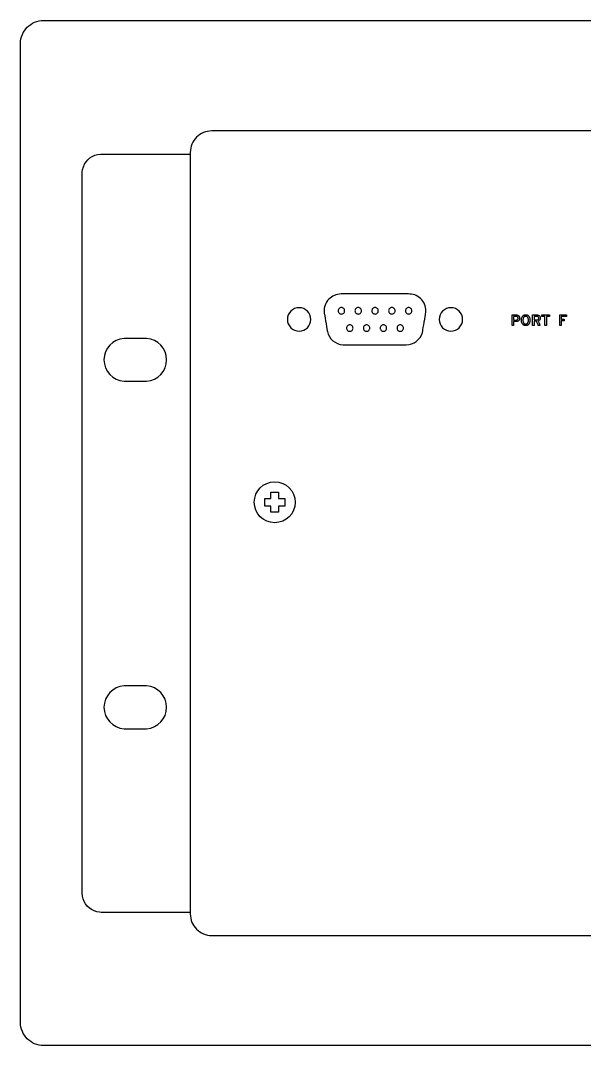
# Model space of a CAD drawing. Extents: x 1 to 47.7, y 0.2 to 33.3.
# Drawn here: x 2.2 to 5.86, y 9.35 to 16 of the extents above; entities that cross this region are included whole.
import ezdxf

# ---------------------------------------------------------------- set-up
doc = ezdxf.new("R2010")
doc.units = 0
doc.header["$MEASUREMENT"] = 0
for name, color, linetype in [('3_1__HORIZONTAL_RACK_MOUNT', 7, 'CONTINUOUS'), ('3_2__HORIZONTAL_PANEL_MOUN', 7, 'CONTINUOUS'), ('4_0_____DWG', 7, 'CONTINUOUS')]:
    doc.layers.add(name, color=color, linetype=linetype)

msp = doc.modelspace()

# ---------------------------------------------------------------- linework, layer by layer
at = {"layer": '3_1__HORIZONTAL_RACK_MOUNT'}
msp.add_lwpolyline([(5.9216, 15.2836), (5.8483, 15.2836), (5.7759, 15.2836), (5.7043, 15.2836), (5.6336, 15.2836), (5.5638, 15.2836), (5.4949, 15.2836), (5.4269, 15.2836), (5.3598, 15.2836), (5.2936, 15.2836), (5.2284, 15.2836), (5.1641, 15.2836), (5.1008, 15.2836), (5.0384, 15.2836), (4.9771, 15.2836), (4.9167, 15.2836), (4.8574, 15.2836), (4.7991, 15.2836), (4.7419, 15.2836), (4.6857, 15.2836), (4.6305, 15.2836), (4.5765, 15.2836), (4.5235, 15.2836), (4.4716, 15.2836), (4.4209, 15.2836), (4.3713, 15.2836), (4.3228, 15.2836), (4.2754, 15.2836), (4.2293, 15.2836), (4.1843, 15.2836), (4.1405, 15.2836), (4.0979, 15.2836), (4.0565, 15.2836), (4.0163, 15.2836), (3.9774, 15.2836), (3.9397, 15.2836), (3.9033, 15.2836), (3.8682, 15.2836), (3.8344, 15.2836), (3.8018, 15.2836), (3.7706, 15.2836), (3.7407, 15.2836), (3.7121, 15.2836), (3.6849, 15.2836), (3.6591, 15.2836), (3.6346, 15.2836), (3.6115, 15.2836), (3.5898, 15.2836), (3.5695, 15.2836), (3.5507, 15.2836), (3.5332, 15.2836), (3.5173, 15.2836), (3.5028, 15.2836), (3.4897, 15.2836), (3.4782, 15.2836), (3.4682, 15.2836), (3.4596, 15.2836), (3.4526, 15.2836), (3.4471, 15.2836), (3.4432, 15.2836), (3.4409, 15.2836), (3.4401, 15.2836), (3.4257, 15.2829), (3.4118, 15.2807), (3.3984, 15.2773), (3.3856, 15.2726), (3.3733, 15.2667), (3.3618, 15.2597), (3.351, 15.2516), (3.341, 15.2426), (3.332, 15.2326), (3.3239, 15.2219), (3.3169, 15.2103), (3.311, 15.1981), (3.3063, 15.1852), (3.3029, 15.1718), (3.3007, 15.1579), (3.3, 15.1436), (3.3, 15.1427), (3.3, 15.14), (3.3, 15.1356), (3.3, 15.1294), (3.3, 15.1216), (3.3, 15.1121), (3.3, 15.1009), (3.3, 15.0881), (3.3, 15.0738), (3.3, 15.0579), (3.3, 15.0404), (3.3, 15.0215), (3.3, 15.0011), (3.3, 14.9792), (3.3, 14.956), (3.3, 14.9313), (3.3, 14.9053), (3.3, 14.878), (3.3, 14.8494), (3.3, 14.8195), (3.3, 14.7883), (3.3, 14.756), (3.3, 14.7224), (3.3, 14.6877), (3.3, 14.6519), (3.3, 14.6149), (3.3, 14.5769), (3.3, 14.5379), (3.3, 14.4978), (3.3, 14.4567), (3.3, 14.4147), (3.3, 14.3717), (3.3, 14.3278), (3.3, 14.2831), (3.3, 14.2375), (3.3, 14.1911), (3.3, 14.1439), (3.3, 14.0959), (3.3, 14.0472), (3.3, 13.9978), (3.3, 13.9477), (3.3, 13.897), (3.3, 13.8457), (3.3, 13.7937), (3.3, 13.6881), (3.3, 13.5805), (3.3, 13.4711), (3.3, 13.3601), (3.3, 13.2478), (3.3, 13.1343), (3.3, 13.0199), (3.3, 12.9048), (3.3, 12.6736), (3.3, 12.4423), (3.3, 12.3272), (3.3, 12.2128), (3.3, 12.0994), (3.3, 11.987), (3.3, 11.876), (3.3, 11.7666), (3.3, 11.659), (3.3, 11.5534), (3.3, 11.5015), (3.3, 11.4501), (3.3, 11.3994), (3.3, 11.3493), (3.3, 11.2999), (3.3, 11.2512), (3.3, 11.2032), (3.3, 11.156), (3.3, 11.1096), (3.3, 11.064), (3.3, 11.0193), (3.3, 10.9754), (3.3, 10.9325), (3.3, 10.8904), (3.3, 10.8494), (3.3, 10.8093), (3.3, 10.7702), (3.3, 10.7322), (3.3, 10.6953), (3.3, 10.6594), (3.3, 10.6247), (3.3, 10.5912), (3.3, 10.5588), (3.3, 10.5277), (3.3, 10.4978), (3.3, 10.4691), (3.3, 10.4418), (3.3, 10.4158), (3.3, 10.3912), (3.3, 10.3679), (3.3, 10.346), (3.3, 10.3256), (3.3, 10.3067), (3.3, 10.2893), (3.3, 10.2734), (3.3, 10.259), (3.3, 10.2462), (3.3, 10.2351), (3.3, 10.2256), (3.3, 10.2177), (3.3, 10.2115), (3.3, 10.2071), (3.3, 10.2044), (3.3, 10.2035), (3.3007, 10.1892), (3.3029, 10.1753), (3.3063, 10.1619), (3.311, 10.149), (3.3169, 10.1368), (3.3239, 10.1253), (3.332, 10.1145), (3.341, 10.1045), (3.351, 10.0955), (3.3618, 10.0875), (3.3733, 10.0804), (3.3855, 10.0746), (3.3984, 10.0698), (3.4118, 10.0664), (3.4257, 10.0643), (3.44, 10.0636), (3.4408, 10.0636), (3.4432, 10.0636), (3.4471, 10.0636), (3.4526, 10.0636), (3.4596, 10.0636), (3.4681, 10.0636), (3.4782, 10.0636), (3.4897, 10.0636), (3.5028, 10.0636), (3.5173, 10.0636), (3.5332, 10.0636), (3.5507, 10.0636), (3.5695, 10.0636), (3.5898, 10.0636), (3.6115, 10.0636), (3.6346, 10.0636), (3.659, 10.0636), (3.6849, 10.0636), (3.7121, 10.0636), (3.7407, 10.0636), (3.7706, 10.0636), (3.8018, 10.0636), (3.8343, 10.0636), (3.8682, 10.0636), (3.9033, 10.0636), (3.9397, 10.0636), (3.9774, 10.0636), (4.0163, 10.0636), (4.0565, 10.0636), (4.0979, 10.0636), (4.1405, 10.0636), (4.1843, 10.0636), (4.2293, 10.0636), (4.2754, 10.0636), (4.3228, 10.0636), (4.3712, 10.0636), (4.4209, 10.0636), (4.4716, 10.0636), (4.5235, 10.0636), (4.5765, 10.0636), (4.6305, 10.0636), (4.6857, 10.0636), (4.7419, 10.0636), (4.7991, 10.0636), (4.8574, 10.0636), (4.9167, 10.0636), (4.9771, 10.0636), (5.0384, 10.0636), (5.1008, 10.0636), (5.1641, 10.0636), (5.2284, 10.0636), (5.2936, 10.0636), (5.3598, 10.0636), (5.4269, 10.0636), (5.4949, 10.0636), (5.5638, 10.0636), (5.6336, 10.0636), (5.7043, 10.0636), (5.7759, 10.0636), (5.8483, 10.0636), (5.9216, 10.0636)], dxfattribs=at)
for points in [[(2.6, 10.3385), (2.6, 10.3404), (2.6, 10.3461), (2.6, 10.3554), (2.6, 10.3684), (2.6, 10.3848), (2.6, 10.4046), (2.6, 10.4277), (2.6, 10.454), (2.6, 10.4834), (2.6, 10.5159), (2.6, 10.5513), (2.6, 10.5896), (2.6, 10.6307), (2.6, 10.6744), (2.6, 10.7207), (2.6, 10.7695), (2.6, 10.8207), (2.6, 10.8742), (2.6, 10.93), (2.6, 10.9879), (2.6, 11.0478), (2.6, 11.1097), (2.6, 11.239), (2.6, 11.375), (2.6, 11.517), (2.6, 11.6643), (2.6, 11.8162), (2.6, 11.9719), (2.6, 12.1307), (2.6, 12.4549), (2.6, 12.783), (2.6, 13.1091), (2.6, 13.2696), (2.6, 13.4275), (2.6, 13.582), (2.6, 13.7325), (2.6, 13.8781), (2.6, 14.0182), (2.6, 14.152), (2.6, 14.2789), (2.6, 14.3395), (2.6, 14.398), (2.6, 14.4545), (2.6, 14.5088), (2.6, 14.5608), (2.6, 14.6104), (2.6, 14.6576), (2.6, 14.7022), (2.6, 14.7441), (2.6, 14.7833), (2.6, 14.8197), (2.6, 14.8532), (2.6, 14.8837), (2.6, 14.911), (2.6, 14.9352), (2.6, 14.9561), (2.6, 14.9737), (2.6, 14.9877), (2.6, 14.9983), (2.6, 15.0052), (2.6002, 15.015), (2.6026, 15.0338), (2.6076, 15.0515), (2.6151, 15.0681), (2.6248, 15.0834), (2.6366, 15.097), (2.6502, 15.1087), (2.6654, 15.1185), (2.682, 15.126), (2.6998, 15.131), (2.7186, 15.1334), (2.7234, 15.1336), (2.7254, 15.1336), (2.7315, 15.1336), (2.7441, 15.1336), (2.7627, 15.1336), (2.7866, 15.1336), (2.8149, 15.1336), (2.847, 15.1336), (2.8821, 15.1336), (2.9589, 15.1336), (3.0394, 15.1336), (3.1181, 15.1336), (3.1549, 15.1336), (3.1891, 15.1336), (3.2201, 15.1336), (3.2469, 15.1336), (3.2691, 15.1336), (3.2858, 15.1336), (3.2963, 15.1336), (3.3, 15.1336), (3.3, 15.1316), (3.3, 15.1256), (3.3, 15.1157), (3.3, 15.1021), (3.3, 15.0849), (3.3, 15.064), (3.3, 15.0397), (3.3, 15.0119), (3.3, 14.9809), (3.3, 14.9467), (3.3, 14.9094), (3.3, 14.869), (3.3, 14.8258), (3.3, 14.7797), (3.3, 14.7309), (3.3, 14.6795), (3.3, 14.6256), (3.3, 14.5692), (3.3, 14.5104), (3.3, 14.4495), (3.3, 14.3863), (3.3, 14.3211), (3.3, 14.1849), (3.3, 14.0417), (3.3, 13.892), (3.3, 13.7368), (3.3, 13.5768), (3.3, 13.4128), (3.3, 13.2454), (3.3, 12.9039), (3.3, 12.5583), (3.3, 12.2147), (3.3, 12.0456), (3.3, 11.8792), (3.3, 11.7164), (3.3, 11.558), (3.3, 11.4045), (3.3, 11.2569), (3.3, 11.1159), (3.3, 11.0482), (3.3, 10.9823), (3.3, 10.9185), (3.3, 10.8567), (3.3, 10.7972), (3.3, 10.7401), (3.3, 10.6853), (3.3, 10.633), (3.3, 10.5833), (3.3, 10.5364), (3.3, 10.4922), (3.3, 10.4508), (3.3, 10.4125), (3.3, 10.3772), (3.3, 10.3451), (3.3, 10.3163), (3.3, 10.2908), (3.3, 10.2688), (3.3, 10.2503), (3.3, 10.2355), (3.3, 10.2244), (3.3, 10.2171), (3.3, 10.2138), (3.2999, 10.2135), (3.2984, 10.2135), (3.29, 10.2135), (3.2753, 10.2135), (3.2549, 10.2135), (3.2295, 10.2135), (3.1999, 10.2135), (3.1666, 10.2135), (3.1306, 10.2135), (3.0924, 10.2135), (3.0125, 10.2135), (2.9326, 10.2135), (2.8944, 10.2135), (2.8584, 10.2135), (2.8252, 10.2135), (2.7955, 10.2135), (2.7701, 10.2135), (2.7497, 10.2135), (2.735, 10.2135), (2.7267, 10.2135), (2.7251, 10.2135), (2.7218, 10.2136), (2.7122, 10.2142), (2.6938, 10.2175), (2.6764, 10.2234), (2.6602, 10.2316), (2.6455, 10.2421), (2.6325, 10.2545), (2.6214, 10.2686), (2.6123, 10.2843), (2.6056, 10.3014), (2.6015, 10.3195), (2.6, 10.3385)], [(2.741, 13.7985), (2.7436, 13.7716), (2.7511, 13.7464), (2.763, 13.7235), (2.7788, 13.7033), (2.7979, 13.6864), (2.82, 13.6731), (2.8445, 13.6641), (2.8709, 13.6598), (2.8823, 13.6596), (2.8933, 13.6596), (2.911, 13.6596), (2.9326, 13.6596), (2.9555, 13.6596), (2.9771, 13.6596), (2.9947, 13.6596), (3.0057, 13.6596), (3.0172, 13.6598), (3.0436, 13.6641), (3.068, 13.6731), (3.0901, 13.6864), (3.1093, 13.7033), (3.125, 13.7235), (3.1369, 13.7464), (3.1444, 13.7716), (3.147, 13.7985), (3.1444, 13.8255), (3.1369, 13.8507), (3.125, 13.8736), (3.1093, 13.8938), (3.0901, 13.9107), (3.068, 13.924), (3.0436, 13.933), (3.0172, 13.9373), (3.0057, 13.9375), (2.9947, 13.9375), (2.9771, 13.9375), (2.9555, 13.9375), (2.9326, 13.9375), (2.911, 13.9375), (2.8933, 13.9375), (2.8823, 13.9375), (2.8709, 13.9373), (2.8445, 13.933), (2.82, 13.924), (2.7979, 13.9107), (2.7788, 13.8938), (2.763, 13.8736), (2.7511, 13.8507), (2.7436, 13.8255)], [(2.741, 11.5441), (2.7436, 11.5172), (2.7511, 11.492), (2.763, 11.469), (2.7788, 11.4489), (2.7979, 11.4319), (2.82, 11.4187), (2.8445, 11.4097), (2.8709, 11.4054), (2.8823, 11.4051), (2.8933, 11.4051), (2.911, 11.4051), (2.9326, 11.4051), (2.9555, 11.4051), (2.9771, 11.4051), (2.9947, 11.4051), (3.0057, 11.4051), (3.0172, 11.4054), (3.0436, 11.4097), (3.068, 11.4187), (3.0901, 11.4319), (3.1093, 11.4489), (3.125, 11.469), (3.1369, 11.492), (3.1444, 11.5172), (3.147, 11.5441), (3.1444, 11.571), (3.1369, 11.5962), (3.125, 11.6191), (3.1093, 11.6393), (3.0901, 11.6563), (3.068, 11.6695), (3.0436, 11.6785), (3.0172, 11.6828), (3.0057, 11.6831), (2.9947, 11.6831), (2.9771, 11.6831), (2.9555, 11.6831), (2.9326, 11.6831), (2.911, 11.6831), (2.8933, 11.6831), (2.8823, 11.6831), (2.8709, 11.6828), (2.8445, 11.6785), (2.82, 11.6695), (2.7979, 11.6563), (2.7788, 11.6393), (2.763, 11.6191), (2.7511, 11.5962), (2.7436, 11.571)]]:
    msp.add_lwpolyline(points, close=True, dxfattribs=at)
at = {"layer": '3_2__HORIZONTAL_PANEL_MOUN'}
msp.add_lwpolyline([(5.9266, 9.35), (5.8362, 9.35), (5.7466, 9.35), (5.6579, 9.35), (5.57, 9.35), (5.483, 9.35), (5.3969, 9.35), (5.3116, 9.35), (5.2273, 9.35), (5.1439, 9.35), (5.0614, 9.35), (4.9799, 9.35), (4.8993, 9.35), (4.8197, 9.35), (4.7411, 9.35), (4.6635, 9.35), (4.5869, 9.35), (4.5113, 9.35), (4.4368, 9.35), (4.3634, 9.35), (4.291, 9.35), (4.2197, 9.35), (4.1496, 9.35), (4.0805, 9.35), (4.0126, 9.35), (3.9458, 9.35), (3.8801, 9.35), (3.8157, 9.35), (3.7524, 9.35), (3.6903, 9.35), (3.6295, 9.35), (3.5698, 9.35), (3.5114, 9.35), (3.4543, 9.35), (3.3984, 9.35), (3.3438, 9.35), (3.2905, 9.35), (3.2385, 9.35), (3.1879, 9.35), (3.1386, 9.35), (3.0906, 9.35), (3.044, 9.35), (2.9988, 9.35), (2.955, 9.35), (2.9126, 9.35), (2.8716, 9.35), (2.832, 9.35), (2.7939, 9.35), (2.7573, 9.35), (2.7221, 9.35), (2.6885, 9.35), (2.6563, 9.35), (2.6257, 9.35), (2.5966, 9.35), (2.569, 9.35), (2.543, 9.35), (2.5186, 9.35), (2.4958, 9.35), (2.4745, 9.35), (2.4549, 9.35), (2.4369, 9.35), (2.4206, 9.35), (2.4059, 9.35), (2.3929, 9.35), (2.3816, 9.35), (2.372, 9.35), (2.3641, 9.35), (2.358, 9.35), (2.3536, 9.35), (2.3509, 9.35), (2.35, 9.35), (2.3347, 9.3508), (2.3198, 9.353), (2.3054, 9.3567), (2.2916, 9.3618), (2.2785, 9.3681), (2.2661, 9.3756), (2.2546, 9.3842), (2.2439, 9.3939), (2.2343, 9.4046), (2.2256, 9.4161), (2.2181, 9.4285), (2.2118, 9.4416), (2.2067, 9.4554), (2.2031, 9.4698), (2.2008, 9.4847), (2.2, 9.5), (2.2, 9.5003), (2.2, 9.5012), (2.2, 9.5026), (2.2, 9.5046), (2.2, 9.5072), (2.2, 9.5103), (2.2, 9.514), (2.2, 9.5182), (2.2, 9.523), (2.2, 9.5283), (2.2, 9.5342), (2.2, 9.5405), (2.2, 9.5475), (2.2, 9.5549), (2.2, 9.5628), (2.2, 9.5713), (2.2, 9.5803), (2.2, 9.5898), (2.2, 9.5997), (2.2, 9.6102), (2.2, 9.6212), (2.2, 9.6326), (2.2, 9.657), (2.2, 9.6832), (2.2, 9.7113), (2.2, 9.7412), (2.2, 9.7728), (2.2, 9.8063), (2.2, 9.8414), (2.2, 9.8782), (2.2, 9.9166), (2.2, 9.9567), (2.2, 9.9983), (2.2, 10.0414), (2.2, 10.086), (2.2, 10.1321), (2.2, 10.1796), (2.2, 10.2284), (2.2, 10.2786), (2.2, 10.3301), (2.2, 10.3829), (2.2, 10.437), (2.2, 10.4922), (2.2, 10.5486), (2.2, 10.6061), (2.2, 10.6647), (2.2, 10.7243), (2.2, 10.785), (2.2, 10.8467), (2.2, 10.9093), (2.2, 10.9728), (2.2, 11.0372), (2.2, 11.1024), (2.2, 11.1684), (2.2, 11.2352), (2.2, 11.3027), (2.2, 11.3709), (2.2, 11.4397), (2.2, 11.5092), (2.2, 11.5792), (2.2, 11.6498), (2.2, 11.7925), (2.2, 11.9369), (2.2, 12.0828), (2.2, 12.2298), (2.2, 12.3777), (2.2, 12.675), (2.2, 12.9723), (2.2, 13.1202), (2.2, 13.2672), (2.2, 13.4131), (2.2, 13.5575), (2.2, 13.7002), (2.2, 13.7708), (2.2, 13.8408), (2.2, 13.9103), (2.2, 13.9791), (2.2, 14.0473), (2.2, 14.1148), (2.2, 14.1816), (2.2, 14.2476), (2.2, 14.3128), (2.2, 14.3772), (2.2, 14.4407), (2.2, 14.5033), (2.2, 14.565), (2.2, 14.6257), (2.2, 14.6853), (2.2, 14.7439), (2.2, 14.8014), (2.2, 14.8578), (2.2, 14.913), (2.2, 14.9671), (2.2, 15.0198), (2.2, 15.0714), (2.2, 15.1216), (2.2, 15.1704), (2.2, 15.2179), (2.2, 15.264), (2.2, 15.3086), (2.2, 15.3517), (2.2, 15.3933), (2.2, 15.4334), (2.2, 15.4718), (2.2, 15.5086), (2.2, 15.5437), (2.2, 15.5771), (2.2, 15.6088), (2.2, 15.6387), (2.2, 15.6668), (2.2, 15.693), (2.2, 15.7174), (2.2, 15.7288), (2.2, 15.7398), (2.2, 15.7503), (2.2, 15.7602), (2.2, 15.7697), (2.2, 15.7787), (2.2, 15.7871), (2.2, 15.7951), (2.2, 15.8025), (2.2, 15.8094), (2.2, 15.8158), (2.2, 15.8217), (2.2, 15.827), (2.2, 15.8318), (2.2, 15.836), (2.2, 15.8397), (2.2, 15.8428), (2.2, 15.8454), (2.2, 15.8474), (2.2, 15.8488), (2.2, 15.8497), (2.2, 15.85), (2.2008, 15.8653), (2.2031, 15.8802), (2.2067, 15.8946), (2.2118, 15.9084), (2.2181, 15.9215), (2.2256, 15.9339), (2.2343, 15.9454), (2.2439, 15.9561), (2.2546, 15.9657), (2.2661, 15.9744), (2.2785, 15.9819), (2.2916, 15.9882), (2.3054, 15.9932), (2.3198, 15.9969), (2.3347, 15.9992), (2.35, 16), (2.3509, 16), (2.3536, 16), (2.358, 16), (2.3641, 16), (2.372, 16), (2.3816, 16), (2.3929, 16), (2.4059, 16), (2.4206, 16), (2.4369, 16), (2.4549, 16), (2.4745, 16), (2.4958, 16), (2.5186, 16), (2.543, 16), (2.569, 16), (2.5966, 16), (2.6257, 16), (2.6563, 16), (2.6885, 16), (2.7221, 16), (2.7573, 16), (2.7939, 16), (2.832, 16), (2.8716, 16), (2.9126, 16), (2.955, 16), (2.9988, 16), (3.044, 16), (3.0906, 16), (3.1386, 16), (3.1879, 16), (3.2385, 16), (3.2905, 16), (3.3438, 16), (3.3984, 16), (3.4543, 16), (3.5114, 16), (3.5698, 16), (3.6295, 16), (3.6903, 16), (3.7524, 16), (3.8157, 16), (3.8801, 16), (3.9458, 16), (4.0126, 16), (4.0805, 16), (4.1496, 16), (4.2197, 16), (4.291, 16), (4.3634, 16), (4.4368, 16), (4.5113, 16), (4.5869, 16), (4.6635, 16), (4.7411, 16), (4.8197, 16), (4.8993, 16), (4.9799, 16), (5.0614, 16), (5.1439, 16), (5.2273, 16), (5.3116, 16), (5.3969, 16), (5.483, 16), (5.57, 16), (5.6579, 16), (5.7466, 16), (5.8362, 16), (5.9266, 16)], dxfattribs=at)
at = {"layer": '4_0_____DWG'}
for points in [[(4.6987, 13.8956), (4.717, 13.8971), (4.7344, 13.9015), (4.7506, 13.9086), (4.7653, 13.918), (4.7784, 13.9297), (4.7895, 13.9434), (4.7983, 13.9588), (4.8046, 13.9757), (4.8072, 13.9872), (4.8084, 13.9943), (4.8107, 14.0074), (4.8136, 14.0245), (4.8169, 14.0434), (4.8201, 14.0621), (4.823, 14.0786), (4.825, 14.0907), (4.826, 14.0963), (4.8273, 14.1054), (4.8277, 14.1166), (4.8271, 14.1277), (4.8253, 14.1387), (4.8224, 14.1494), (4.8185, 14.1597), (4.8135, 14.1697), (4.8075, 14.1791), (4.8005, 14.188), (4.7927, 14.1961), (4.7841, 14.2033), (4.775, 14.2095), (4.7652, 14.2148), (4.755, 14.2191), (4.7444, 14.2223), (4.7334, 14.2245), (4.7223, 14.2255), (4.7116, 14.2256), (4.6777, 14.2256), (4.6214, 14.2256), (4.551, 14.2256), (4.4747, 14.2256), (4.401, 14.2256), (4.3381, 14.2256), (4.2942, 14.2256), (4.2777, 14.2256), (4.2665, 14.225), (4.2554, 14.2233), (4.2447, 14.2205), (4.2343, 14.2166), (4.2243, 14.2118), (4.2149, 14.2059), (4.2061, 14.1991), (4.198, 14.1914), (4.1906, 14.1828), (4.1842, 14.1735), (4.1789, 14.1638), (4.1745, 14.1536), (4.1712, 14.143), (4.169, 14.1321), (4.1679, 14.1211), (4.1679, 14.1099), (4.169, 14.0987), (4.1699, 14.0938), (4.1716, 14.084), (4.1741, 14.0691), (4.1773, 14.051), (4.1806, 14.0319), (4.1837, 14.0139), (4.1863, 13.9989), (4.1879, 13.9892), (4.1891, 13.9828), (4.1943, 13.9654), (4.2022, 13.9493), (4.2124, 13.935), (4.2247, 13.9225), (4.2388, 13.9121), (4.2545, 13.904), (4.2714, 13.8985), (4.2894, 13.8958), (4.3023, 13.8956), (4.3333, 13.8956), (4.3848, 13.8956), (4.4491, 13.8956), (4.5187, 13.8956), (4.5861, 13.8956), (4.6436, 13.8956), (4.6837, 13.8956)], [(4.0817, 14.0606), (4.0802, 14.0759), (4.0758, 14.0902), (4.0688, 14.1031), (4.0595, 14.1143), (4.0482, 14.1236), (4.0353, 14.1306), (4.021, 14.135), (4.0057, 14.1366), (3.9904, 14.135), (3.9762, 14.1306), (3.9632, 14.1236), (3.952, 14.1143), (3.9427, 14.1031), (3.9357, 14.0902), (3.9313, 14.0759), (3.9297, 14.0606), (3.9313, 14.0453), (3.9357, 14.031), (3.9427, 14.0181), (3.952, 14.0068), (3.9632, 13.9976), (3.9762, 13.9906), (3.9904, 13.9861), (4.0057, 13.9846), (4.021, 13.9861), (4.0353, 13.9906), (4.0482, 13.9976), (4.0595, 14.0068), (4.0688, 14.0181), (4.0758, 14.031), (4.0802, 14.0453)], [(4.3007, 14.1166), (4.3003, 14.1208), (4.2991, 14.1248), (4.2972, 14.1283), (4.2946, 14.1314), (4.2915, 14.134), (4.2879, 14.1359), (4.284, 14.1372), (4.2797, 14.1376), (4.2755, 14.1372), (4.2716, 14.1359), (4.268, 14.134), (4.2649, 14.1314), (4.2623, 14.1283), (4.2604, 14.1248), (4.2592, 14.1208), (4.2587, 14.1166), (4.2592, 14.1123), (4.2604, 14.1084), (4.2623, 14.1048), (4.2649, 14.1017), (4.268, 14.0992), (4.2716, 14.0972), (4.2755, 14.096), (4.2797, 14.0956), (4.284, 14.096), (4.2879, 14.0972), (4.2915, 14.0992), (4.2946, 14.1017), (4.2972, 14.1048), (4.2991, 14.1084), (4.3003, 14.1123)], [(4.4097, 14.1166), (4.4093, 14.1208), (4.4081, 14.1248), (4.4062, 14.1283), (4.4036, 14.1314), (4.4005, 14.134), (4.3969, 14.1359), (4.393, 14.1372), (4.3887, 14.1376), (4.3845, 14.1372), (4.3806, 14.1359), (4.377, 14.134), (4.3739, 14.1314), (4.3713, 14.1283), (4.3694, 14.1248), (4.3682, 14.1208), (4.3677, 14.1166), (4.3682, 14.1123), (4.3694, 14.1084), (4.3713, 14.1048), (4.3739, 14.1017), (4.377, 14.0992), (4.3806, 14.0972), (4.3845, 14.096), (4.3887, 14.0956), (4.393, 14.096), (4.3969, 14.0972), (4.4005, 14.0992), (4.4036, 14.1017), (4.4062, 14.1048), (4.4081, 14.1084), (4.4093, 14.1123)], [(4.5187, 14.1166), (4.5183, 14.1208), (4.5171, 14.1248), (4.5151, 14.1283), (4.5126, 14.1314), (4.5095, 14.134), (4.5059, 14.1359), (4.502, 14.1372), (4.4977, 14.1376), (4.4935, 14.1372), (4.4896, 14.1359), (4.486, 14.134), (4.4829, 14.1314), (4.4803, 14.1283), (4.4784, 14.1248), (4.4772, 14.1208), (4.4767, 14.1166), (4.4772, 14.1123), (4.4784, 14.1084), (4.4803, 14.1048), (4.4829, 14.1017), (4.486, 14.0992), (4.4896, 14.0972), (4.4935, 14.096), (4.4977, 14.0956), (4.502, 14.096), (4.5059, 14.0972), (4.5095, 14.0992), (4.5126, 14.1017), (4.5151, 14.1048), (4.5171, 14.1084), (4.5183, 14.1123)], [(4.6278, 14.1166), (4.6273, 14.1208), (4.6261, 14.1248), (4.6242, 14.1283), (4.6216, 14.1314), (4.6185, 14.134), (4.6149, 14.1359), (4.611, 14.1372), (4.6067, 14.1376), (4.6025, 14.1372), (4.5986, 14.1359), (4.595, 14.134), (4.5919, 14.1314), (4.5893, 14.1283), (4.5874, 14.1248), (4.5862, 14.1208), (4.5857, 14.1166), (4.5862, 14.1123), (4.5874, 14.1084), (4.5893, 14.1048), (4.5919, 14.1017), (4.595, 14.0992), (4.5986, 14.0972), (4.6025, 14.096), (4.6067, 14.0956), (4.611, 14.096), (4.6149, 14.0972), (4.6185, 14.0992), (4.6216, 14.1017), (4.6242, 14.1048), (4.6261, 14.1084), (4.6273, 14.1123)], [(4.7367, 14.1166), (4.7363, 14.1208), (4.7351, 14.1248), (4.7332, 14.1283), (4.7306, 14.1314), (4.7275, 14.134), (4.7239, 14.1359), (4.72, 14.1372), (4.7158, 14.1376), (4.7115, 14.1372), (4.7076, 14.1359), (4.704, 14.134), (4.7009, 14.1314), (4.6983, 14.1283), (4.6964, 14.1248), (4.6952, 14.1208), (4.6947, 14.1166), (4.6952, 14.1123), (4.6964, 14.1084), (4.6983, 14.1048), (4.7009, 14.1017), (4.704, 14.0992), (4.7076, 14.0972), (4.7115, 14.096), (4.7158, 14.0956), (4.72, 14.096), (4.7239, 14.0972), (4.7275, 14.0992), (4.7306, 14.1017), (4.7332, 14.1048), (4.7351, 14.1084), (4.7363, 14.1123)], [(5.0657, 14.0606), (5.0642, 14.0759), (5.0598, 14.0902), (5.0528, 14.1031), (5.0435, 14.1143), (5.0322, 14.1236), (5.0193, 14.1306), (5.005, 14.135), (4.9897, 14.1366), (4.9744, 14.135), (4.9602, 14.1306), (4.9472, 14.1236), (4.936, 14.1143), (4.9267, 14.1031), (4.9197, 14.0902), (4.9153, 14.0759), (4.9137, 14.0606), (4.9153, 14.0453), (4.9197, 14.031), (4.9267, 14.0181), (4.936, 14.0068), (4.9472, 13.9976), (4.9602, 13.9906), (4.9744, 13.9861), (4.9897, 13.9846), (5.005, 13.9861), (5.0193, 13.9906), (5.0322, 13.9976), (5.0435, 14.0068), (5.0528, 14.0181), (5.0598, 14.031), (5.0642, 14.0453)], [(5.4349, 14.0684), (5.4348, 14.066), (5.4345, 14.0638), (5.4341, 14.0616), (5.4335, 14.0597), (5.4328, 14.0578), (5.4319, 14.0562), (5.4308, 14.0546), (5.4296, 14.0532), (5.4282, 14.0519), (5.4267, 14.0508), (5.4251, 14.0498), (5.4234, 14.0489), (5.4216, 14.0483), (5.4197, 14.0477), (5.4177, 14.0473), (5.4156, 14.0471), (5.4133, 14.047), (5.4126, 14.047), (5.4109, 14.047), (5.4085, 14.047), (5.4056, 14.047), (5.4026, 14.047), (5.3998, 14.047), (5.3976, 14.047), (5.3961, 14.047), (5.3958, 14.0469), (5.3958, 14.0453), (5.3958, 14.0424), (5.3958, 14.0384), (5.3958, 14.0341), (5.3958, 14.0297), (5.3958, 14.0259), (5.3958, 14.023), (5.3958, 14.0217), (5.3956, 14.0216), (5.3948, 14.0216), (5.3935, 14.0216), (5.3919, 14.0216), (5.3902, 14.0216), (5.3886, 14.0216), (5.3873, 14.0216), (5.3864, 14.0216), (5.3862, 14.0218), (5.3862, 14.0254), (5.3862, 14.033), (5.3862, 14.0433), (5.3862, 14.055), (5.3862, 14.0667), (5.3862, 14.0772), (5.3862, 14.0852), (5.3862, 14.0894), (5.3867, 14.0897), (5.3889, 14.0897), (5.3925, 14.0897), (5.397, 14.0897), (5.4018, 14.0897), (5.4064, 14.0897), (5.4103, 14.0897), (5.4129, 14.0897), (5.414, 14.0897), (5.4161, 14.0896), (5.4181, 14.0893), (5.4201, 14.089), (5.4219, 14.0885), (5.4236, 14.0878), (5.4253, 14.087), (5.4268, 14.0861), (5.4283, 14.085), (5.4296, 14.0837), (5.4309, 14.0823), (5.4319, 14.0808), (5.4328, 14.0791), (5.4336, 14.0772), (5.4341, 14.0752), (5.4346, 14.0731), (5.4348, 14.0708)], [(5.4249, 14.0684), (5.4246, 14.071), (5.4241, 14.0734), (5.4232, 14.0753), (5.422, 14.077), (5.4205, 14.0783), (5.4187, 14.0792), (5.4166, 14.0798), (5.4141, 14.0801), (5.4131, 14.0801), (5.4114, 14.0801), (5.4088, 14.0801), (5.4057, 14.0801), (5.4025, 14.0801), (5.3995, 14.0801), (5.3972, 14.0801), (5.396, 14.0801), (5.3958, 14.0797), (5.3958, 14.0777), (5.3958, 14.0745), (5.3958, 14.0705), (5.3958, 14.0662), (5.3958, 14.0622), (5.3958, 14.0589), (5.3958, 14.0569), (5.396, 14.0566), (5.3972, 14.0566), (5.3995, 14.0566), (5.4025, 14.0566), (5.4057, 14.0566), (5.4088, 14.0566), (5.4114, 14.0566), (5.4131, 14.0566), (5.4141, 14.0566), (5.4166, 14.0569), (5.4188, 14.0575), (5.4207, 14.0585), (5.4222, 14.0598), (5.4234, 14.0614), (5.4242, 14.0634), (5.4247, 14.0657)], [(5.5023, 14.0557), (5.5022, 14.0521), (5.5019, 14.0486), (5.5014, 14.0453), (5.5006, 14.0422), (5.4997, 14.0393), (5.4986, 14.0366), (5.4972, 14.034), (5.4957, 14.0316), (5.494, 14.0294), (5.4921, 14.0273), (5.49, 14.0256), (5.4878, 14.0241), (5.4854, 14.0229), (5.4829, 14.0219), (5.4802, 14.0212), (5.4774, 14.0207), (5.4744, 14.0205), (5.4714, 14.0207), (5.4686, 14.0212), (5.466, 14.0219), (5.4635, 14.0229), (5.4611, 14.0241), (5.4589, 14.0256), (5.4569, 14.0273), (5.455, 14.0294), (5.4533, 14.0316), (5.4517, 14.034), (5.4504, 14.0366), (5.4492, 14.0393), (5.4482, 14.0422), (5.4475, 14.0453), (5.447, 14.0486), (5.4466, 14.0521), (5.4465, 14.0557), (5.4466, 14.0593), (5.447, 14.0628), (5.4475, 14.066), (5.4482, 14.0691), (5.4492, 14.0721), (5.4504, 14.0749), (5.4517, 14.0774), (5.4533, 14.0799), (5.455, 14.0821), (5.4569, 14.0841), (5.4589, 14.0858), (5.4611, 14.0873), (5.4635, 14.0885), (5.466, 14.0895), (5.4686, 14.0902), (5.4714, 14.0906), (5.4744, 14.0908), (5.4774, 14.0906), (5.4802, 14.0902), (5.4829, 14.0895), (5.4854, 14.0885), (5.4878, 14.0873), (5.49, 14.0858), (5.4921, 14.0841), (5.494, 14.0821), (5.4957, 14.0799), (5.4972, 14.0774), (5.4986, 14.0749), (5.4997, 14.0721), (5.5006, 14.0691), (5.5014, 14.066), (5.5019, 14.0628), (5.5022, 14.0593)], [(5.4923, 14.0557), (5.4922, 14.0584), (5.492, 14.0609), (5.4917, 14.0633), (5.4913, 14.0655), (5.4907, 14.0677), (5.49, 14.0696), (5.4892, 14.0715), (5.4883, 14.0732), (5.4872, 14.0747), (5.486, 14.0761), (5.4847, 14.0773), (5.4833, 14.0783), (5.4817, 14.0791), (5.4801, 14.0797), (5.4783, 14.0802), (5.4764, 14.0805), (5.4744, 14.0806), (5.4724, 14.0805), (5.4705, 14.0802), (5.4688, 14.0797), (5.4671, 14.0791), (5.4656, 14.0783), (5.4642, 14.0773), (5.4629, 14.0761), (5.4617, 14.0747), (5.4606, 14.0732), (5.4597, 14.0715), (5.4589, 14.0696), (5.4582, 14.0677), (5.4576, 14.0655), (5.4571, 14.0633), (5.4568, 14.0609), (5.4566, 14.0584), (5.4566, 14.0557), (5.4566, 14.053), (5.4568, 14.0505), (5.4571, 14.0482), (5.4576, 14.0459), (5.4582, 14.0438), (5.4589, 14.0419), (5.4597, 14.04), (5.4606, 14.0383), (5.4617, 14.0368), (5.4629, 14.0353), (5.4642, 14.0341), (5.4656, 14.0331), (5.4671, 14.0322), (5.4688, 14.0316), (5.4705, 14.0311), (5.4724, 14.0308), (5.4744, 14.0307), (5.4764, 14.0308), (5.4783, 14.0311), (5.4801, 14.0316), (5.4817, 14.0322), (5.4833, 14.0331), (5.4847, 14.0341), (5.486, 14.0353), (5.4872, 14.0368), (5.4883, 14.0383), (5.4892, 14.04), (5.49, 14.0419), (5.4907, 14.0438), (5.4913, 14.0459), (5.4917, 14.0482), (5.492, 14.0505), (5.4922, 14.053)], [(5.5686, 14.0693), (5.5684, 14.0657), (5.5678, 14.0625), (5.5668, 14.0595), (5.5654, 14.0569), (5.5636, 14.0547), (5.5615, 14.0528), (5.559, 14.0513), (5.5562, 14.05), (5.5542, 14.0493), (5.555, 14.0476), (5.5566, 14.0443), (5.5587, 14.0401), (5.561, 14.0353), (5.5633, 14.0306), (5.5653, 14.0264), (5.5668, 14.0233), (5.5676, 14.0217), (5.5674, 14.0216), (5.5664, 14.0216), (5.5649, 14.0216), (5.5631, 14.0216), (5.5611, 14.0216), (5.5592, 14.0216), (5.5576, 14.0216), (5.5565, 14.0216), (5.5562, 14.0216), (5.5556, 14.0228), (5.5543, 14.0256), (5.5524, 14.0295), (5.5502, 14.034), (5.5479, 14.0387), (5.5459, 14.0429), (5.5442, 14.0463), (5.5433, 14.0483), (5.543, 14.0486), (5.542, 14.0486), (5.5402, 14.0486), (5.5379, 14.0486), (5.5353, 14.0486), (5.5328, 14.0486), (5.5306, 14.0486), (5.529, 14.0486), (5.5283, 14.0486), (5.5282, 14.0479), (5.5282, 14.0455), (5.5282, 14.0418), (5.5282, 14.0374), (5.5282, 14.0328), (5.5282, 14.0284), (5.5282, 14.0247), (5.5282, 14.0223), (5.5282, 14.0216), (5.5278, 14.0216), (5.5267, 14.0216), (5.5253, 14.0216), (5.5236, 14.0216), (5.522, 14.0216), (5.5205, 14.0216), (5.5193, 14.0216), (5.5187, 14.0216), (5.5186, 14.0224), (5.5186, 14.0274), (5.5186, 14.0359), (5.5186, 14.0466), (5.5186, 14.0583), (5.5186, 14.0698), (5.5186, 14.0796), (5.5186, 14.0867), (5.5186, 14.0896), (5.5195, 14.0897), (5.5222, 14.0897), (5.5262, 14.0897), (5.531, 14.0897), (5.536, 14.0897), (5.5406, 14.0897), (5.5445, 14.0897), (5.5469, 14.0897), (5.548, 14.0897), (5.55, 14.0896), (5.552, 14.0893), (5.5538, 14.089), (5.5556, 14.0885), (5.5573, 14.0879), (5.5589, 14.0871), (5.5605, 14.0862), (5.5619, 14.0852), (5.5633, 14.0841), (5.5645, 14.0827), (5.5656, 14.0813), (5.5665, 14.0797), (5.5673, 14.0779), (5.5679, 14.076), (5.5683, 14.0739), (5.5685, 14.0717)], [(5.5587, 14.069), (5.5586, 14.0703), (5.5585, 14.0715), (5.5583, 14.0726), (5.558, 14.0736), (5.5576, 14.0746), (5.5571, 14.0754), (5.5566, 14.0762), (5.5559, 14.0769), (5.5552, 14.0776), (5.5545, 14.0782), (5.5536, 14.0787), (5.5527, 14.0791), (5.5518, 14.0795), (5.5507, 14.0798), (5.5496, 14.0799), (5.5485, 14.0801), (5.5474, 14.0801), (5.5465, 14.0801), (5.5444, 14.0801), (5.5414, 14.0801), (5.5381, 14.0801), (5.5347, 14.0801), (5.5317, 14.0801), (5.5295, 14.0801), (5.5283, 14.0801), (5.5282, 14.0796), (5.5282, 14.0777), (5.5282, 14.0747), (5.5282, 14.0711), (5.5282, 14.0672), (5.5282, 14.0635), (5.5282, 14.0605), (5.5282, 14.0586), (5.5283, 14.0581), (5.5295, 14.0581), (5.5317, 14.0581), (5.5347, 14.0581), (5.5381, 14.0581), (5.5414, 14.0581), (5.5444, 14.0581), (5.5465, 14.0581), (5.5474, 14.0581), (5.5485, 14.0582), (5.5496, 14.0583), (5.5507, 14.0585), (5.5517, 14.0587), (5.5526, 14.059), (5.5535, 14.0595), (5.5544, 14.0599), (5.5551, 14.0605), (5.5559, 14.0611), (5.5565, 14.0618), (5.5571, 14.0626), (5.5575, 14.0635), (5.5579, 14.0644), (5.5583, 14.0655), (5.5585, 14.0666), (5.5586, 14.0678)], [(4.3552, 14.0046), (4.3548, 14.0088), (4.3536, 14.0128), (4.3517, 14.0163), (4.3491, 14.0194), (4.346, 14.022), (4.3424, 14.0239), (4.3385, 14.0251), (4.3342, 14.0256), (4.33, 14.0251), (4.3261, 14.0239), (4.3225, 14.022), (4.3194, 14.0194), (4.3168, 14.0163), (4.3149, 14.0128), (4.3137, 14.0088), (4.3132, 14.0046), (4.3137, 14.0004), (4.3149, 13.9964), (4.3168, 13.9928), (4.3194, 13.9897), (4.3225, 13.9872), (4.3261, 13.9852), (4.33, 13.984), (4.3342, 13.9836), (4.3385, 13.984), (4.3424, 13.9852), (4.346, 13.9872), (4.3491, 13.9897), (4.3517, 13.9928), (4.3536, 13.9964), (4.3548, 14.0004)], [(4.4642, 14.0046), (4.4638, 14.0088), (4.4626, 14.0128), (4.4607, 14.0163), (4.4581, 14.0194), (4.455, 14.022), (4.4514, 14.0239), (4.4475, 14.0251), (4.4432, 14.0256), (4.439, 14.0251), (4.4351, 14.0239), (4.4315, 14.022), (4.4284, 14.0194), (4.4258, 14.0163), (4.4239, 14.0128), (4.4227, 14.0088), (4.4222, 14.0046), (4.4227, 14.0004), (4.4239, 13.9964), (4.4258, 13.9928), (4.4284, 13.9897), (4.4315, 13.9872), (4.4351, 13.9852), (4.439, 13.984), (4.4432, 13.9836), (4.4475, 13.984), (4.4514, 13.9852), (4.455, 13.9872), (4.4581, 13.9897), (4.4607, 13.9928), (4.4626, 13.9964), (4.4638, 14.0004)], [(4.5732, 14.0046), (4.5728, 14.0088), (4.5716, 14.0128), (4.5697, 14.0163), (4.5671, 14.0194), (4.564, 14.022), (4.5604, 14.0239), (4.5565, 14.0251), (4.5522, 14.0256), (4.548, 14.0251), (4.5441, 14.0239), (4.5405, 14.022), (4.5374, 14.0194), (4.5348, 14.0163), (4.5329, 14.0128), (4.5316, 14.0088), (4.5312, 14.0046), (4.5316, 14.0004), (4.5329, 13.9964), (4.5348, 13.9928), (4.5374, 13.9897), (4.5405, 13.9872), (4.5441, 13.9852), (4.548, 13.984), (4.5522, 13.9836), (4.5565, 13.984), (4.5604, 13.9852), (4.564, 13.9872), (4.5671, 13.9897), (4.5697, 13.9928), (4.5716, 13.9964), (4.5728, 14.0004)], [(4.6822, 14.0046), (4.6818, 14.0088), (4.6806, 14.0128), (4.6786, 14.0163), (4.6761, 14.0194), (4.673, 14.022), (4.6694, 14.0239), (4.6655, 14.0251), (4.6612, 14.0256), (4.657, 14.0251), (4.653, 14.0239), (4.6495, 14.022), (4.6464, 14.0194), (4.6438, 14.0163), (4.6419, 14.0128), (4.6407, 14.0088), (4.6402, 14.0046), (4.6407, 14.0004), (4.6419, 13.9964), (4.6438, 13.9928), (4.6464, 13.9897), (4.6495, 13.9872), (4.653, 13.9852), (4.657, 13.984), (4.6612, 13.9836), (4.6655, 13.984), (4.6694, 13.9852), (4.673, 13.9872), (4.6761, 13.9897), (4.6786, 13.9928), (4.6806, 13.9964), (4.6818, 14.0004)], [(3.9803, 12.8745), (3.9776, 12.8478), (3.9699, 12.8229), (3.9577, 12.8004), (3.9415, 12.7808), (3.9219, 12.7646), (3.8994, 12.7524), (3.8745, 12.7447), (3.8478, 12.742), (3.8211, 12.7447), (3.7963, 12.7524), (3.7738, 12.7646), (3.7542, 12.7808), (3.738, 12.8004), (3.7258, 12.8229), (3.7181, 12.8478), (3.7154, 12.8745), (3.7181, 12.9012), (3.7258, 12.926), (3.738, 12.9485), (3.7542, 12.9681), (3.7738, 12.9843), (3.7963, 12.9965), (3.8211, 13.0042), (3.8478, 13.0069), (3.8745, 13.0042), (3.8994, 12.9965), (3.9219, 12.9843), (3.9415, 12.9681), (3.9577, 12.9485), (3.9699, 12.926), (3.9776, 12.9012)]]:
    msp.add_lwpolyline(points, close=True, dxfattribs=at)
for points in [[(5.6087, 14.0797), (5.6087, 14.0216), (5.5988, 14.0216), (5.5988, 14.0797), (5.5796, 14.0797), (5.5796, 14.0897), (5.628, 14.0897), (5.628, 14.0797), (5.6087, 14.0797)], [(5.7052, 14.0797), (5.7052, 14.0618), (5.7241, 14.0618), (5.7241, 14.0519), (5.7052, 14.0519), (5.7052, 14.0216), (5.6953, 14.0216), (5.6953, 14.0897), (5.7378, 14.0897), (5.7378, 14.0797), (5.7052, 14.0797)], [(3.8229, 12.8993), (3.8229, 12.9396), (3.8728, 12.9396), (3.8728, 12.8993), (3.913, 12.8993), (3.913, 12.8493), (3.8728, 12.8493), (3.8728, 12.8094), (3.8229, 12.8094), (3.8229, 12.8493), (3.7827, 12.8493), (3.7827, 12.8993), (3.8229, 12.8993)]]:
    msp.add_lwpolyline(points, dxfattribs=at)

doc.saveas('drawing.dxf')
